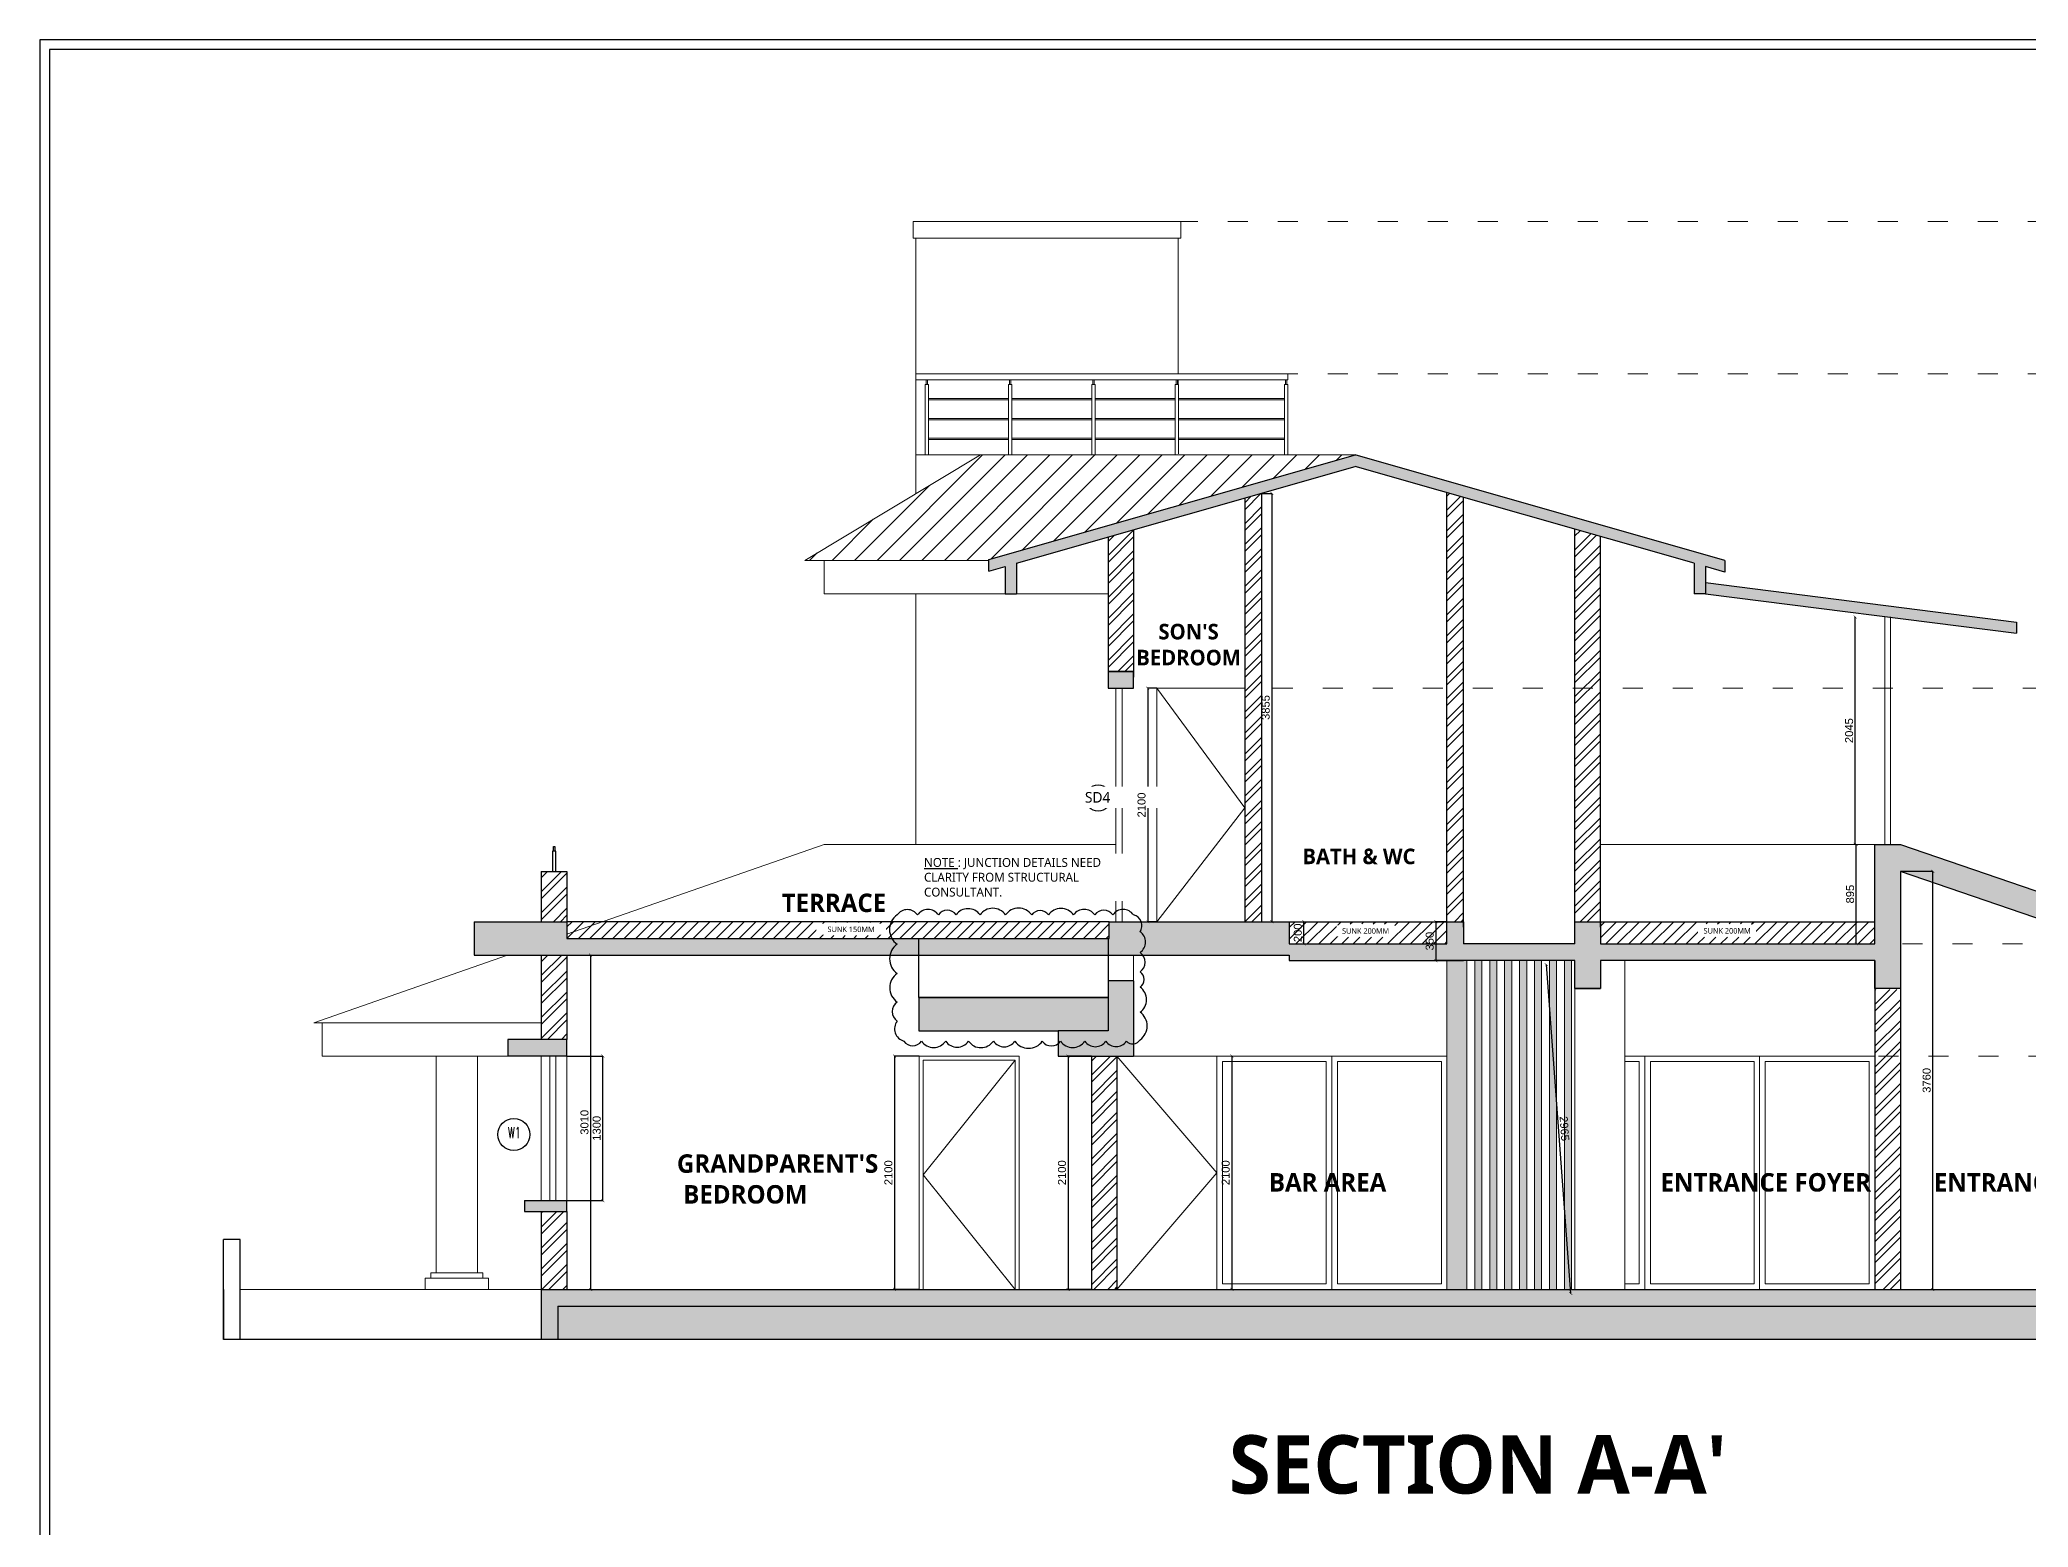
# Model space of a CAD drawing. Header units: millimetres. Extents: x 922141 to 965068, y 34629 to 256118.
# Drawn here: x 924773 to 942667, y 80237 to 93621 of the extents above; entities that cross this region are included whole.
import ezdxf
from ezdxf.enums import TextEntityAlignment as Align

# ---------------------------------------------------------------- set-up
doc = ezdxf.new("R2010")
doc.units = ezdxf.units.MM
doc.header["$PDMODE"] = 35
doc.linetypes.add('ACAD_ISO03W100', pattern=[30, 12, -18])
doc.layers.get('0').update_dxf_attribs({"plot": 0})
doc.layers.get('Defpoints').update_dxf_attribs({"color": 6})
for name, color, linetype, lineweight in [('A-HATCH', 251, 'Continuous', 9), ('ABA_02_wall', 7, 'Continuous', 30), ('column', 10, 'Continuous', 35), ('MCA__ ARREDO', 133, 'Continuous', 5), ('MCA__ LANDSCAPE', 136, 'Continuous', 5), ('MCA__ LAYOUT TESTO', 6, 'Continuous', 5), ('MCA__ SCALE', 154, 'Continuous', 18)]:
    doc.layers.add(name, color=color, linetype=linetype, lineweight=lineweight)
for name, color, linetype in [('ABA_02_wall parapet', 250, 'Continuous'), ('ABA_03_elevation 04', 8, 'Continuous'), ('ABA_07_text door window', 250, 'Continuous'), ('ABA_07_text room', 7, 'Continuous'), ('ABA_09_ hatch rcc', 43, 'Continuous'), ('ABA_09_hatch misc', 253, 'Continuous'), ('MCA__ FACCIATA', 140, 'Continuous'), ('TEXT200', 7, 'Continuous')]:
    doc.layers.add(name, color=color, linetype=linetype)
doc.styles.add('ADVA_100_NOTES', font='simplex.shx', dxfattribs={"width": 0.6})
doc.styles.get("Standard").update_dxf_attribs({"font": 'arial.ttf'})
doc.dimstyles.new('ISO-25', dxfattribs={"dimtxt": 250, "dimasz": 20, "dimexe": 1.25, "dimexo": 0.625, "dimtad": 1, "dimdec": 1, "dimrnd": 5, "dimtxsty": 'Standard', "dimcen": 2.5, "dimadec": 0, "dimazin": 0, "dimtfac": 1, "dimtdec": 1, "dimtmove": 0, "dimatfit": 3, "dimfxl": 1, "dimarcsym": 0})
pattern_1 = [(45, (-1235428.36, -374891.08), (-94.292689, 94.292689), []), (45, (-1235365.5, -374891.08), (-94.292689, 94.292689), [])]

# ---------------------------------------------------------------- blocks, each defined once
blk = doc.blocks.new('_ArchTick')
at = {"color": 0, "linetype": 'ByBlock', "const_width": 0.15}
blk.add_lwpolyline([(-0.5, -0.5), (0.5, 0.5)], dxfattribs=at)
blk = doc.blocks.new('*D368')
at = {"layer": 'Defpoints', "color": 0, "transparency": 16777216}
for p in [(929516, 85386), (929516, 82377), (929730, 82377)]:
    blk.add_point(p, dxfattribs=at)
at = {"layer": 'MCA__ FACCIATA', "color": 0, "lineweight": -2, "transparency": 16777216}
for p, q in [((929517, 85386), (929731, 85386)), ((929730, 85386), (929730, 82377)), ((929517, 82377), (929731, 82377))]:
    blk.add_line(p, q, dxfattribs=at)
at = {"layer": 'MCA__ FACCIATA', "color": 0, "lineweight": -2, "transparency": 16777216, "xscale": 27, "yscale": 27, "zscale": 27}
for p, rotation in [((929730, 85386), 90), ((929730, 82377), 270)]:
    blk.add_blockref('_ArchTick', p, dxfattribs=dict(at, rotation=rotation))
at = {"layer": 'MCA__ FACCIATA', "color": 0, "lineweight": 0, "transparency": 16777216, "insert": (929675, 83881), "char_height": 72, "attachment_point": 5, "rotation": 90}
blk.add_mtext('3010', dxfattribs=at)
blk = doc.blocks.new('*D369')
at = {"layer": 'Defpoints', "color": 0, "transparency": 16777216}
for p in [(932686, 84477), (932465, 82377), (932686, 82377)]:
    blk.add_point(p, dxfattribs=at)
at = {"layer": 'MCA__ FACCIATA', "color": 0, "lineweight": -2, "transparency": 16777216}
for p, q in [((932686, 84477), (932464, 84477)), ((932465, 84477), (932465, 82377)), ((932686, 82377), (932464, 82377))]:
    blk.add_line(p, q, dxfattribs=at)
at = {"layer": 'MCA__ FACCIATA', "color": 0, "lineweight": -2, "transparency": 16777216, "xscale": 27, "yscale": 27, "zscale": 27}
for p, rotation in [((932465, 84477), 90), ((932465, 82377), 270)]:
    blk.add_blockref('_ArchTick', p, dxfattribs=dict(at, rotation=rotation))
at = {"layer": 'MCA__ FACCIATA', "color": 0, "lineweight": 0, "transparency": 16777216, "insert": (932410, 83427), "char_height": 72, "attachment_point": 5, "rotation": 90}
blk.add_mtext('2100', dxfattribs=at)
blk = doc.blocks.new('*D370')
at = {"layer": 'Defpoints', "color": 0, "transparency": 16777216}
for p in [(934236, 84477), (934026, 82377), (934236, 82377)]:
    blk.add_point(p, dxfattribs=at)
at = {"layer": 'MCA__ FACCIATA', "color": 0, "lineweight": -2, "transparency": 16777216}
for p, q in [((934236, 84477), (934025, 84477)), ((934026, 84477), (934026, 82377)), ((934236, 82377), (934025, 82377))]:
    blk.add_line(p, q, dxfattribs=at)
at = {"layer": 'MCA__ FACCIATA', "color": 0, "lineweight": -2, "transparency": 16777216, "xscale": 27, "yscale": 27, "zscale": 27}
for p, rotation in [((934026, 84477), 90), ((934026, 82377), 270)]:
    blk.add_blockref('_ArchTick', p, dxfattribs=dict(at, rotation=rotation))
at = {"layer": 'MCA__ FACCIATA', "color": 0, "lineweight": 0, "transparency": 16777216, "insert": (933972, 83427), "char_height": 72, "attachment_point": 5, "rotation": 90}
blk.add_mtext('2100', dxfattribs=at)
blk = doc.blocks.new('*D371')
at = {"layer": 'Defpoints', "color": 0, "transparency": 16777216}
for p in [(935366, 84477), (935366, 82377), (935500, 82377)]:
    blk.add_point(p, dxfattribs=at)
at = {"layer": 'MCA__ FACCIATA', "color": 0, "lineweight": -2, "transparency": 16777216}
blk.add_line((935500, 84477), (935500, 82377), dxfattribs=at)
at = {"layer": 'MCA__ FACCIATA', "color": 0, "lineweight": -2, "transparency": 16777216, "xscale": 27, "yscale": 27, "zscale": 27}
for p, rotation in [((935500, 84477), 90), ((935500, 82377), 270)]:
    blk.add_blockref('_ArchTick', p, dxfattribs=dict(at, rotation=rotation))
at = {"layer": 'MCA__ FACCIATA', "color": 0, "lineweight": 0, "transparency": 16777216, "insert": (935445, 83427), "char_height": 72, "attachment_point": 5, "rotation": 90}
blk.add_mtext('2100', dxfattribs=at)
blk = doc.blocks.new('*D372')
at = {"layer": 'Defpoints', "color": 0, "transparency": 16777216}
for p in [(937436, 85686), (937336, 85336), (937436, 85336)]:
    blk.add_point(p, dxfattribs=at)
at = {"layer": 'MCA__ FACCIATA', "color": 0, "lineweight": -2, "transparency": 16777216}
for p, q in [((937436, 85686), (937334, 85686)), ((937336, 85686), (937336, 85336)), ((937436, 85336), (937334, 85336))]:
    blk.add_line(p, q, dxfattribs=at)
at = {"layer": 'MCA__ FACCIATA', "color": 0, "lineweight": -2, "transparency": 16777216, "xscale": 27, "yscale": 27, "zscale": 27}
for p, rotation in [((937336, 85686), 90), ((937336, 85336), 270)]:
    blk.add_blockref('_ArchTick', p, dxfattribs=dict(at, rotation=rotation))
at = {"layer": 'MCA__ FACCIATA', "color": 0, "lineweight": 0, "transparency": 16777216, "insert": (937281, 85511), "char_height": 72, "attachment_point": 5, "rotation": 90}
blk.add_mtext('350', dxfattribs=at)
blk = doc.blocks.new('*D373')
at = {"layer": 'Defpoints', "color": 0, "transparency": 16777216}
for p in [(934826, 87786), (934743, 85686), (934826, 85686)]:
    blk.add_point(p, dxfattribs=at)
at = {"layer": 'MCA__ FACCIATA', "color": 0, "lineweight": -2, "transparency": 16777216}
for p, q in [((934826, 87786), (934742, 87786)), ((934743, 87786), (934743, 85686)), ((934826, 85686), (934742, 85686))]:
    blk.add_line(p, q, dxfattribs=at)
at = {"layer": 'MCA__ FACCIATA', "color": 0, "lineweight": -2, "transparency": 16777216, "xscale": 27, "yscale": 27, "zscale": 27}
for p, rotation in [((934743, 87786), 90), ((934743, 85686), 270)]:
    blk.add_blockref('_ArchTick', p, dxfattribs=dict(at, rotation=rotation))
at = {"layer": 'MCA__ FACCIATA', "color": 0, "lineweight": 0, "transparency": 16777216, "insert": (934688, 86736), "char_height": 72, "attachment_point": 5, "rotation": 90}
blk.add_mtext('2100', dxfattribs=at)
blk = doc.blocks.new('*D374')
at = {"layer": 'Defpoints', "color": 0, "transparency": 16777216}
for p in [(935766, 89540), (935766, 85686), (935860, 85686)]:
    blk.add_point(p, dxfattribs=at)
at = {"layer": 'MCA__ FACCIATA', "color": 0, "lineweight": -2, "transparency": 16777216}
for p, q in [((935767, 89540), (935861, 89540)), ((935860, 89540), (935860, 85686)), ((935767, 85686), (935861, 85686))]:
    blk.add_line(p, q, dxfattribs=at)
at = {"layer": 'MCA__ FACCIATA', "color": 0, "lineweight": -2, "transparency": 16777216, "xscale": 27, "yscale": 27, "zscale": 27}
for p, rotation in [((935860, 89540), 90), ((935860, 85686), 270)]:
    blk.add_blockref('_ArchTick', p, dxfattribs=dict(at, rotation=rotation))
at = {"layer": 'MCA__ FACCIATA', "color": 0, "lineweight": 0, "transparency": 16777216, "insert": (935805, 87613), "char_height": 72, "attachment_point": 5, "rotation": 90}
blk.add_mtext('3855', dxfattribs=at)
blk = doc.blocks.new('*D375')
at = {"layer": 'Defpoints', "color": 0, "transparency": 16777216}
for p in [(936016, 85686), (936149, 85686), (936016, 85486)]:
    blk.add_point(p, dxfattribs=at)
at = {"layer": 'MCA__ FACCIATA', "color": 0, "lineweight": -2, "transparency": 16777216}
for p, q in [((936017, 85686), (936150, 85686)), ((936149, 85486), (936149, 85686)), ((936017, 85486), (936150, 85486))]:
    blk.add_line(p, q, dxfattribs=at)
at = {"layer": 'MCA__ FACCIATA', "color": 0, "lineweight": -2, "transparency": 16777216, "xscale": 27, "yscale": 27, "zscale": 27}
for p, rotation in [((936149, 85686), 90), ((936149, 85486), 270)]:
    blk.add_blockref('_ArchTick', p, dxfattribs=dict(at, rotation=rotation))
at = {"layer": 'MCA__ FACCIATA', "color": 0, "lineweight": 0, "transparency": 16777216, "insert": (936094, 85586), "char_height": 72, "attachment_point": 5, "rotation": 90}
blk.add_mtext('200', dxfattribs=at)
blk = doc.blocks.new('*D376')
at = {"layer": 'Defpoints', "color": 0, "transparency": 16777216}
for p in [(941119, 86382), (941286, 86382), (941286, 85486)]:
    blk.add_point(p, dxfattribs=at)
at = {"layer": 'MCA__ FACCIATA', "color": 0, "lineweight": -2, "transparency": 16777216}
blk.add_line((941119, 85486), (941119, 86382), dxfattribs=at)
at = {"layer": 'MCA__ FACCIATA', "color": 0, "lineweight": -2, "transparency": 16777216, "xscale": 27, "yscale": 27, "zscale": 27}
for p, rotation in [((941119, 86382), 90), ((941119, 85486), 270)]:
    blk.add_blockref('_ArchTick', p, dxfattribs=dict(at, rotation=rotation))
at = {"layer": 'MCA__ FACCIATA', "color": 0, "lineweight": 0, "transparency": 16777216, "insert": (941064, 85934), "char_height": 72, "attachment_point": 5, "rotation": 90}
blk.add_mtext('895', dxfattribs=at)
blk = doc.blocks.new('*D377')
at = {"layer": 'Defpoints', "color": 0, "transparency": 16777216}
for p in [(941110, 88428), (941376, 88428), (941376, 86382)]:
    blk.add_point(p, dxfattribs=at)
at = {"layer": 'MCA__ FACCIATA', "color": 0, "lineweight": -2, "transparency": 16777216}
blk.add_line((941110, 86382), (941110, 88428), dxfattribs=at)
at = {"layer": 'MCA__ FACCIATA', "color": 0, "lineweight": -2, "transparency": 16777216, "xscale": 27, "yscale": 27, "zscale": 27}
for p, rotation in [((941110, 88428), 90), ((941110, 86382), 270)]:
    blk.add_blockref('_ArchTick', p, dxfattribs=dict(at, rotation=rotation))
at = {"layer": 'MCA__ FACCIATA', "color": 0, "lineweight": 0, "transparency": 16777216, "insert": (941055, 87405), "char_height": 72, "attachment_point": 5, "rotation": 90}
blk.add_mtext('2045', dxfattribs=at)
blk = doc.blocks.new('*D378')
at = {"layer": 'Defpoints', "color": 0, "transparency": 16777216}
for p in [(938816, 85336), (938549, 82341), (939036, 82377)]:
    blk.add_point(p, dxfattribs=at)
at = {"layer": 'MCA__ FACCIATA', "color": 0, "lineweight": -2, "transparency": 16777216}
blk.add_line((938329, 85300), (938549, 82341), dxfattribs=at)
at = {"layer": 'MCA__ FACCIATA', "color": 0, "lineweight": -2, "transparency": 16777216, "xscale": 27, "yscale": 27, "zscale": 27}
for p, rotation in [((938329, 85300), 94.25179795131139), ((938549, 82341), 274.2517979513114)]:
    blk.add_blockref('_ArchTick', p, dxfattribs=dict(at, rotation=rotation))
at = {"layer": 'MCA__ FACCIATA', "color": 0, "lineweight": 0, "transparency": 16777216, "insert": (938493, 83824), "char_height": 72, "attachment_point": 5, "rotation": 274.2518}
blk.add_mtext('2965', dxfattribs=at)
blk = doc.blocks.new('*D379')
at = {"layer": 'Defpoints', "color": 0, "transparency": 16777216}
for p in [(941516, 86139), (941807, 86139), (941516, 82377)]:
    blk.add_point(p, dxfattribs=at)
at = {"layer": 'MCA__ FACCIATA', "color": 0, "lineweight": -2, "transparency": 16777216}
for p, q in [((941517, 86139), (941809, 86139)), ((941807, 82377), (941807, 86139)), ((941517, 82377), (941809, 82377))]:
    blk.add_line(p, q, dxfattribs=at)
at = {"layer": 'MCA__ FACCIATA', "color": 0, "lineweight": -2, "transparency": 16777216, "xscale": 27, "yscale": 27, "zscale": 27}
for p, rotation in [((941807, 86139), 90), ((941807, 82377), 270)]:
    blk.add_blockref('_ArchTick', p, dxfattribs=dict(at, rotation=rotation))
at = {"layer": 'MCA__ FACCIATA', "color": 0, "lineweight": 0, "transparency": 16777216, "insert": (941753, 84258), "char_height": 72, "attachment_point": 5, "rotation": 90}
blk.add_mtext('3760', dxfattribs=at)
blk = doc.blocks.new('*D380')
at = {"layer": 'Defpoints', "color": 0, "transparency": 16777216}
for p in [(929516, 84477), (929840, 84477), (929516, 83177)]:
    blk.add_point(p, dxfattribs=at)
at = {"layer": 'MCA__ FACCIATA', "color": 0, "lineweight": -2, "transparency": 16777216}
for p, q in [((929517, 84477), (929841, 84477)), ((929840, 83177), (929840, 84477)), ((929517, 83177), (929841, 83177))]:
    blk.add_line(p, q, dxfattribs=at)
at = {"layer": 'MCA__ FACCIATA', "color": 0, "lineweight": -2, "transparency": 16777216, "xscale": 27, "yscale": 27, "zscale": 27}
for p, rotation in [((929840, 84477), 90), ((929840, 83177), 270)]:
    blk.add_blockref('_ArchTick', p, dxfattribs=dict(at, rotation=rotation))
at = {"layer": 'MCA__ FACCIATA', "color": 0, "lineweight": 0, "transparency": 16777216, "insert": (929785, 83827), "char_height": 72, "attachment_point": 5, "rotation": 90}
blk.add_mtext('1300', dxfattribs=at)
blk = doc.blocks.new('ADVA_openingno')
at = {"layer": 'ABA_07_text door window'}
blk.add_circle((0, 0), 289, dxfattribs=at)
at = {"layer": 'ABA_07_text door window', "style": 'ADVA_100_NOTES', "width": 0.6}
blk.add_attdef('DOORNO', text='', height=170, dxfattribs=at).set_placement((9, -68), align=Align.CENTER)

msp = doc.modelspace()

# ---------------------------------------------------------------- hatches: boundary and pattern name
at = {"layer": 'A-HATCH', "ltscale": 600, "true_color": 0xc7c8ca}
h = msp.add_hatch(dxfattribs=at)
h.set_pattern_fill('ANSI31', color=9, scale=45, angle=180)
h.set_pattern_definition([(225, (237326.9, -268005.12), (101.027881, -101.027881), [])])
h.paths.add_polyline_path([(931656.25, 88936.06), (933239.59, 89886.06), (936515.83, 89886.06), (936515.83, 89858.53), (933286.68, 88936.06)])
at = {"layer": 'ABA_09_ hatch rcc', "lineweight": 30, "true_color": 0xc7c8ca}
h = msp.add_hatch(color=9, dxfattribs=at)
h.dxf.hatch_style = 1
h.paths.add_polyline_path([(937586.25, 85686.06), (937436.25, 85686.06), (937436.25, 85636.06), (937436.25, 85336.06), (938586.25, 85336.06), (938586.25, 85486.06), (937586.25, 85486.06)])
h.paths.add_polyline_path([(941516.25, 86138.57), (944217.36, 85210.82), (944217.36, 85086.06), (944447.36, 85086.06), (944447.36, 85269.28), (946091, 84704.74), (946398.84, 84704.74), (941516.25, 86381.76), (941286.25, 86381.76), (941286.25, 85486.06), (938816.25, 85486.06), (938816.27, 85685.38), (938586.27, 85685.38), (938586.25, 85086.06), (938816.25, 85086.06), (938816.25, 85336.06), (941286.25, 85336.06), (941286.25, 85086.06), (941516.25, 85086.06)])
h.paths.add_polyline_path([(929516.25, 84626.86), (929286.25, 84626.86), (928986.25, 84626.86), (928986.25, 84476.86), (929286.25, 84476.86), (929516.25, 84476.86)])
h.paths.add_polyline_path([(929516.25, 83176.86), (929286.25, 83176.86), (929136.25, 83176.86), (929136.25, 83076.86), (929516.25, 83076.86)])
h.paths.add_polyline_path([(934616.25, 85154.74), (934386.25, 85154.74), (934386.25, 84704.74), (933936.25, 84704.74), (933936.25, 84476.86), (934616.25, 84476.86)])
h.paths.add_polyline_path([(934616.25, 87936.06), (934386.25, 87936.06), (934386.25, 87786.06), (934616.25, 87786.06)])
h.paths.add_polyline_path([(933561.25, 88910.5), (936611.25, 89781.79), (939661.25, 88910.5), (939661.25, 88636.06), (939761.25, 88636.06), (939761.25, 88881.93), (939935.83, 88832.06), (939935.83, 88936.06), (936611.25, 89885.79), (933314.15, 88943.9), (933314.15, 88839.9), (933461.25, 88881.93), (933461.25, 88636.06), (933561.25, 88636.06)])
h.paths.add_polyline_path([(942560.08, 88381.45), (939761.25, 88736.86), (939761.25, 88636.06), (942560.08, 88280.65)])
h.paths.add_polyline_path([(936016.25, 85386.06), (936016.25, 85336.06), (937436.25, 85336.06), (937436.25, 85486.06), (936016.88, 85486.06), (936016.25, 85686.06), (934397.65, 85686.06), (934397.65, 85536.06), (929516.25, 85536.06), (929516.25, 85686.06), (928683.03, 85686.06), (928683.03, 85386.06)])
h = msp.add_hatch(color=9, dxfattribs=at)
h.dxf.hatch_style = 1
h.paths.add_polyline_path([(933936.25, 84704.74), (934386.25, 84704.74), (934386.25, 85004.74), (932684.13, 85004.74), (932684.13, 84704.74)])
h = msp.add_hatch(color=9, dxfattribs=at)
h.dxf.hatch_style = 1
h.paths.add_polyline_path([(944617.36, 82376.86), (929286.25, 82376.86), (929286.25, 81926.86), (929436.25, 81926.86), (929436.25, 82226.86), (944467.36, 82226.86), (944467.36, 81926.86), (944617.36, 81926.86)])
at = {"layer": 'ABA_09_hatch misc'}
h = msp.add_hatch(dxfattribs=at)
h.set_pattern_fill('ANSI32', color=256, scale=14)
h.set_pattern_definition(pattern_1)
h.paths.add_polyline_path([(935766.25, 89540.4), (935616.25, 89497.55), (935616.25, 85686.06), (935766.25, 85686.06)])
h = msp.add_hatch(dxfattribs=at)
h.set_pattern_fill('ANSI32', color=256, scale=14)
h.set_pattern_definition(pattern_1)
h.paths.add_polyline_path([(937436.25, 85686.06), (937586.25, 85686.06), (937586.25, 89503.26), (937436.25, 89546.11)])
h = msp.add_hatch(dxfattribs=at)
h.set_pattern_fill('ANSI32', color=256, scale=14)
h.set_pattern_definition(pattern_1)
h.paths.add_polyline_path([(934616.25, 89211.88), (934386.25, 89146.17), (934386.25, 87936.06), (934616.25, 87936.06)])
h = msp.add_hatch(dxfattribs=at)
h.set_pattern_fill('ANSI32', color=256, scale=14)
h.set_pattern_definition(pattern_1)
h.paths.add_polyline_path([(938816.25, 89151.89), (938586.25, 89217.59), (938586.25, 85685.38), (938586.28, 85685.38), (938816.25, 85685.38)])
h = msp.add_hatch(dxfattribs=at)
h.set_pattern_fill('ANSI32', color=256, scale=14)
h.set_pattern_definition(pattern_1)
h.paths.add_polyline_path([(929286.25, 85686.06), (929516.25, 85686.06), (929516.25, 86136.06), (929286.25, 86136.06)])
h = msp.add_hatch(dxfattribs=at)
h.set_pattern_fill('ANSI31', color=256, scale=23)
h.set_pattern_definition([(45, (-607449.1, -300246.295), (-51.6364727, 51.6364727), [])])
h.paths.add_polyline_path([(941286.25, 85685.38), (938816.25, 85685.38), (938816.25, 85486.06), (941286.25, 85486.06)])
h.paths.add_polyline_path([(937436.25, 85686.06), (936016.25, 85686.06), (936016.25, 85486.06), (937436.25, 85486.06)])
h.paths.add_polyline_path([(934397.65, 85686.06), (929516.25, 85686.06), (929516.25, 85572.5), (929516.25, 85536.06), (934397.65, 85536.06)])
h.paths.add_polyline_path([(939738.52, 85548.06), (940177.44, 85548.06), (940177.44, 85666.69), (939738.52, 85666.69)], flags=16)
h.paths.add_polyline_path([(936485.45, 85546.85), (936924.36, 85546.85), (936924.36, 85665.48), (936485.45, 85665.48)], flags=16)
h.paths.add_polyline_path([(931860.73, 85561.36), (932288.44, 85561.36), (932288.44, 85679.99), (931860.73, 85679.99)], flags=16)
h = msp.add_hatch(dxfattribs=at)
h.set_pattern_fill('ANSI32', color=256, scale=14)
h.set_pattern_definition(pattern_1)
h.paths.add_polyline_path([(929286.25, 85386.06), (929286.25, 84626.86), (929516.25, 84626.86), (929516.25, 85386.06)])
h = msp.add_hatch(dxfattribs=at)
h.set_pattern_fill('ANSI32', color=256, scale=14)
h.set_pattern_definition(pattern_1)
h.paths.add_polyline_path([(941286.25, 84076.86), (941516.25, 84076.86), (941516.25, 85076.86), (941286.25, 85076.86)])
h = msp.add_hatch(dxfattribs=at)
h.set_pattern_fill('ANSI32', color=256, scale=14)
h.set_pattern_definition(pattern_1)
h.paths.add_polyline_path([(934236.25, 82376.86), (934466.25, 82376.86), (934466.25, 84476.86), (934236.25, 84476.86)])
h = msp.add_hatch(dxfattribs=at)
h.set_pattern_fill('ANSI32', color=256, scale=14)
h.set_pattern_definition(pattern_1)
h.paths.add_polyline_path([(941286.25, 82376.86), (941516.25, 82376.86), (941516.25, 84076.86), (941286.25, 84076.86)])
h = msp.add_hatch(dxfattribs=at)
h.set_pattern_fill('ANSI32', color=256, scale=14)
h.set_pattern_definition(pattern_1)
h.paths.add_polyline_path([(929516.25, 83076.86), (929286.25, 83076.86), (929286.25, 82376.86), (929516.25, 82376.86)])
h = msp.add_hatch(dxfattribs=at)
h.set_pattern_fill('AR-HBONE', color=256, scale=0.86)
h.set_pattern_definition([(45, (-1118894.16, -398920.96), (0, 123.5683242), [262.128, -87.376]), (135, (-1118832.37, -398859.175), (1e-14, 123.5683242), [262.128, -87.376])])
h.paths.add_polyline_path([(944467.36, 82226.86), (929436.25, 82226.86), (929436.25, 81926.86), (944467.36, 81926.86)], flags=17)
at = {"layer": 'MCA__ SCALE'}
h = msp.add_hatch(color=256, dxfattribs=at)
h.dxf.hatch_style = 1
h.paths.add_polyline_path([(937616.21, 85336.06), (937586.25, 85336.06), (937436.25, 85336.06), (937436.25, 82376.86), (937616.21, 82376.86)])
h = msp.add_hatch(color=256, dxfattribs=at)
h.dxf.hatch_style = 1
h.paths.add_polyline_path([(937750.56, 85336.06), (937686.21, 85336.06), (937686.21, 82376.86), (937750.56, 82376.86)])
h.paths.add_polyline_path([(937884.91, 85336.06), (937820.56, 85336.06), (937820.56, 82376.86), (937884.91, 82376.86)])
h.paths.add_polyline_path([(938019.27, 85336.06), (937954.91, 85336.06), (937954.91, 82376.86), (938019.27, 82376.86)])
h.paths.add_polyline_path([(938153.62, 85336.06), (938089.27, 85336.06), (938089.27, 82376.86), (938153.62, 82376.86)])
h.paths.add_polyline_path([(938287.97, 85336.06), (938223.62, 85336.06), (938223.62, 82376.86), (938287.97, 82376.86)])
h.paths.add_polyline_path([(938422.32, 85336.06), (938357.97, 85336.06), (938357.97, 82376.86), (938422.32, 82376.86)])
h.paths.add_polyline_path([(938556.68, 85336.06), (938492.32, 85336.06), (938492.32, 82376.86), (938556.68, 82376.86)])
h.paths.add_polyline_path([(938347.52, 83727.51), (938347.52, 83987.27), (938199.15, 83987.27), (938199.15, 83727.51)], flags=9)

# ---------------------------------------------------------------- linework, layer by layer
at = {"layer": 'A-HATCH', "color": 9, "ltscale": 600, "true_color": 0xc7c8ca}
for p, q in [((935041.25, 91986.06), (932631.25, 91986.06)), ((932631.25, 91986.06), (932631.25, 91836.06)), ((935041.25, 91986.06), (935041.25, 91836.06)), ((935041.25, 91836.06), (932631.25, 91836.06)), ((932656.25, 91836.06), (932656.25, 89886.06)), ((935016.25, 91836.06), (935016.25, 90616.06)), ((932656.25, 90612.17), (932656.25, 90667.17)), ((936004.66, 90616.06), (932656.25, 90616.06)), ((936004.66, 90561.06), (932656.25, 90561.06)), ((935016.25, 90561.06), (935016.25, 90519.28)), ((936004.66, 90561.06), (936004.66, 90616.06)), ((933489.8, 90393.84), (932770.22, 90393.84)), ((933489.8, 90381.84), (932770.22, 90381.84)), ((934239.39, 90393.84), (933519.8, 90393.84)), ((934239.39, 90381.84), (933519.8, 90381.84)), ((934988.98, 90393.84), (934269.39, 90393.84)), ((934988.98, 90381.84), (934269.39, 90381.84)), ((935974.66, 90393.84), (935018.98, 90393.84)), ((935974.66, 90381.84), (935018.98, 90381.84)), ((933489.8, 90214.62), (932770.22, 90214.62)), ((933489.8, 90202.62), (932770.22, 90202.62)), ((934239.39, 90214.62), (933519.8, 90214.62)), ((934239.39, 90202.62), (933519.8, 90202.62)), ((934988.98, 90214.62), (934269.39, 90214.62)), ((934988.98, 90202.62), (934269.39, 90202.62)), ((935974.66, 90214.62), (935018.98, 90214.62)), ((935974.66, 90202.62), (935018.98, 90202.62)), ((933489.8, 90035.4), (932770.22, 90035.4)), ((933489.8, 90023.4), (932770.22, 90023.4)), ((934239.39, 90035.4), (933519.8, 90035.4)), ((934239.39, 90023.4), (933519.8, 90023.4)), ((934988.98, 90035.4), (934269.39, 90035.4)), ((934988.98, 90023.4), (934269.39, 90023.4)), ((935974.66, 90035.4), (935018.98, 90035.4)), ((935974.66, 90023.4), (935018.98, 90023.4)), ((933239.59, 89886.06), (931656.25, 88936.06)), ((936610.33, 89886.06), (932656.25, 89886.06)), ((932656.25, 89886.06), (932656.25, 89536.06)), ((933314.15, 88936.06), (931656.25, 88936.06)), ((931830.83, 88936.06), (931830.83, 88636.06)), ((933461.25, 88636.06), (931830.83, 88636.06)), ((932656.25, 86381.76), (932656.25, 88636.06)), ((933561.25, 88636.06), (934386.25, 88636.06)), ((931830.71, 86381.76), (929516.25, 85572.5)), ((931830.71, 86381.76), (934456.1, 86381.76)), ((928983.03, 85386.06), (927240.74, 84776.86)), ((939036.25, 85336.06), (939036.25, 82376.86)), ((938586.25, 85086.06), (938586.25, 82376.86)), ((929286.25, 84776.86), (927240.74, 84776.86)), ((935366.25, 84476.86), (934616.25, 84476.86)), ((935366.25, 84476.86), (937436.25, 84476.86)), ((939036.25, 84476.86), (941286.25, 84476.86)), ((929286.25, 82376.86), (926576.25, 82376.86))]:
    msp.add_line(p, q, dxfattribs=at)
for points in [[(932761.22, 90519.28), (932749.22, 90519.28), (932749.22, 90561.06), (932761.22, 90561.06)], [(933510.8, 90519.28), (933498.8, 90519.28), (933498.8, 90561.06), (933510.8, 90561.06)], [(934260.39, 90519.28), (934248.39, 90519.28), (934248.39, 90561.06), (934260.39, 90561.06)], [(935009.98, 90519.28), (934997.98, 90519.28), (934997.98, 90561.06), (935009.98, 90561.06)], [(935995.66, 90519.28), (935983.66, 90519.28), (935983.66, 90561.06), (935995.66, 90561.06)], [(932770.22, 90519.28), (932740.22, 90519.28), (932740.22, 89886.06), (932770.22, 89886.06)], [(933519.8, 90519.28), (933489.8, 90519.28), (933489.8, 89886.06), (933519.8, 89886.06)], [(934269.39, 90519.28), (934239.39, 90519.28), (934239.39, 89886.06), (934269.39, 89886.06)], [(936004.66, 90519.28), (935974.66, 90519.28), (935974.66, 89886.06), (936004.66, 89886.06)], [(928710.74, 82526.86), (928340.74, 82526.86), (928340.74, 84476.86), (928710.74, 84476.86)], [(935366.25, 84476.86), (936399.81, 84476.86), (936399.81, 82376.86), (935366.25, 82376.86)], [(936399.81, 84476.86), (937436.25, 84476.86), (937436.25, 82376.86), (936399.81, 82376.86)], [(939216.25, 84476.86), (940249.81, 84476.86), (940249.81, 82376.86), (939216.25, 82376.86)], [(940249.81, 84476.86), (941286.25, 84476.86), (941286.25, 82376.86), (940249.81, 82376.86)], [(935416.25, 84426.86), (936349.81, 84426.86), (936349.81, 82426.86), (935416.25, 82426.86)], [(936449.81, 84426.86), (937386.25, 84426.86), (937386.25, 82426.86), (936449.81, 82426.86)], [(939266.25, 84426.86), (940199.81, 84426.86), (940199.81, 82426.86), (939266.25, 82426.86)], [(940299.81, 84426.86), (941236.25, 84426.86), (941236.25, 82426.86), (940299.81, 82426.86)], [(928760.74, 82526.86), (928290.74, 82526.86), (928290.74, 82476.86), (928760.74, 82476.86)], [(928810.74, 82376.86), (928240.74, 82376.86), (928240.74, 82476.86), (928810.74, 82476.86)]]:
    msp.add_lwpolyline(points, close=True, dxfattribs=at)
for points in [[(935018.98, 89896.69), (935018.98, 90519.28), (934988.98, 90519.28), (934988.98, 89888.12)], [(928986.25, 84476.86), (927315.74, 84476.86), (927315.74, 84776.86)], [(934466.25, 84476.86), (935366.25, 83426.86), (934466.25, 82376.86)], [(939036.25, 84476.86), (939216.25, 84476.86), (939216.25, 82376.86), (939036.25, 82376.86)], [(939036.25, 84426.86), (939166.25, 84426.86), (939166.25, 82426.86), (939036.25, 82426.86)]]:
    msp.add_lwpolyline(points, dxfattribs=at)
at = {"layer": 'ABA_02_wall'}
for p, q in [((933314.15, 88943.9), (936612.18, 89886.06)), ((939935.83, 88936.06), (936610.33, 89886.06)), ((933561.25, 88910.5), (936611.25, 89781.79)), ((939661.25, 88910.5), (936611.25, 89781.79)), ((935616.25, 89497.55), (935616.25, 85686.06)), ((935766.25, 89540.4), (935766.25, 85686.06)), ((937436.25, 85636.06), (937436.25, 89546.11)), ((937586.25, 85636.89), (937586.25, 89503.26)), ((934386.25, 89146.17), (934386.25, 87886.06)), ((934616.25, 89211.88), (934616.25, 87886.06)), ((938586.25, 85636.06), (938586.25, 89217.59)), ((938816.25, 85636.06), (938816.25, 89151.89)), ((933314.15, 88839.9), (933314.15, 88943.9)), ((939935.83, 88936.06), (939935.83, 88832.06)), ((933314.15, 88839.9), (933461.25, 88881.93)), ((933461.25, 88881.93), (933461.25, 88636.06)), ((933561.25, 88910.5), (933561.25, 88636.06)), ((939661.25, 88910.5), (939661.25, 88636.06)), ((939761.25, 88881.93), (939761.25, 88636.06)), ((939935.83, 88832.06), (939761.25, 88881.93)), ((933461.25, 88636.06), (933561.25, 88636.06)), ((939761.25, 88636.06), (939661.25, 88636.06)), ((939761.25, 88736.86), (942560.08, 88381.45)), ((939761.25, 88636.06), (942560.08, 88280.65)), ((942560.08, 88381.45), (942560.08, 88280.65)), ((934386.25, 87936.06), (934616.25, 87936.06)), ((934386.25, 87786.06), (934616.25, 87786.06)), ((941286.25, 86381.76), (941516.25, 86381.76)), ((941286.25, 85486.06), (941286.25, 86381.76)), ((941516.25, 86381.76), (946398.84, 84704.74)), ((929286.25, 86136.06), (929286.25, 85686.06)), ((929286.25, 86136.06), (929516.25, 86136.06)), ((929516.25, 86136.06), (929516.25, 85686.06)), ((941516.25, 86138.57), (941516.25, 82376.86)), ((944217.36, 85210.82), (941516.25, 86138.57)), ((941516.25, 86138.57), (941516.25, 85086.06)), ((928683.03, 85686.06), (928683.03, 85386.06)), ((928683.03, 85686.06), (929516.25, 85686.06)), ((929516.25, 85686.06), (929516.25, 85536.06)), ((929516.25, 85536.06), (934397.65, 85536.06)), ((934397.65, 85686.06), (936016.25, 85686.06)), ((934397.65, 85536.06), (934397.65, 85686.06)), ((936016.25, 85686.06), (936016.25, 85486.06)), ((938816.25, 85685.38), (938816.25, 85486.06)), ((928683.03, 85386.06), (934616.25, 85386.06)), ((929286.25, 85386.06), (929286.25, 84626.86)), ((929516.25, 85386.06), (929516.25, 84626.86)), ((934616.25, 85386.06), (936016.25, 85386.06)), ((936016.25, 85486.06), (937436.25, 85486.06)), ((936016.25, 85386.06), (936016.25, 85336.06)), ((938586.25, 85486.06), (937586.25, 85486.06)), ((938816.25, 85486.06), (941286.25, 85486.06)), ((936016.25, 85336.06), (937436.25, 85336.06)), ((937436.25, 85336.06), (937586.25, 85336.06)), ((938586.25, 85336.06), (937586.25, 85336.06)), ((941286.25, 85336.06), (941286.25, 82376.86)), ((932684.13, 85004.74), (934386.25, 85004.74)), ((932684.13, 85004.74), (932684.13, 84704.74)), ((934616.25, 85154.74), (934616.25, 84476.86)), ((938586.25, 85086.06), (938816.25, 85086.06)), ((941516.25, 85086.06), (941286.25, 85086.06)), ((932684.13, 84704.74), (933936.25, 84704.74)), ((929286.25, 84626.86), (928986.25, 84626.86)), ((928986.25, 84626.86), (928986.25, 84476.86)), ((929286.25, 84476.86), (928986.25, 84476.86)), ((929516.25, 84626.86), (929286.25, 84626.86)), ((929516.25, 84476.86), (929286.25, 84476.86)), ((929516.25, 84476.86), (929516.25, 84626.86)), ((934236.25, 84476.86), (934236.25, 82376.86)), ((934466.25, 84476.86), (934466.25, 82376.86)), ((929136.25, 83176.86), (929286.25, 83176.86)), ((929136.25, 83176.86), (929136.25, 83076.86)), ((929136.25, 83076.86), (929516.25, 83076.86)), ((929286.25, 83176.86), (929516.25, 83176.86)), ((929286.25, 83076.86), (929286.25, 82376.86)), ((929516.25, 83076.86), (929516.25, 83176.86)), ((929516.25, 83076.86), (929516.25, 82376.86)), ((926426.25, 81926.86), (926426.25, 82826.86)), ((926576.25, 82826.86), (926426.25, 82826.86)), ((926576.25, 81926.86), (926576.25, 82826.86)), ((926426.25, 82376.86), (926426.25, 81926.86)), ((929286.25, 82376.86), (944617.36, 82376.86)), ((929286.25, 82376.86), (929286.25, 81926.86)), ((929436.25, 82226.86), (944467.36, 82226.86)), ((929436.25, 82226.86), (929436.25, 81926.86)), ((944617.36, 81926.86), (926426.25, 81926.86))]:
    msp.add_line(p, q, dxfattribs=at)
for points in [[(934386.25, 87786.06), (934616.25, 87786.06), (934616.25, 87936.06), (934386.25, 87936.06)], [(929416.25, 86319.28), (929386.25, 86319.28), (929386.25, 86136.06), (929416.25, 86136.06)], [(929407.25, 86319.28), (929395.25, 86319.28), (929395.25, 86361.06), (929407.25, 86361.06)]]:
    msp.add_lwpolyline(points, close=True, dxfattribs=at)
at = {"layer": 'ABA_02_wall', "color": 1}
msp.add_lwpolyline([(934386.25, 85004.74), (932684.13, 85004.74), (932684.13, 85536.06), (934386.25, 85536.06)], close=True, dxfattribs=at)
at = {"layer": 'ABA_02_wall'}
for points in [[(937436.25, 85486.06), (937436.25, 85686.06), (937586.25, 85686.06), (937586.25, 85636.06)], [(937586.25, 85636.06), (937586.25, 85486.06)], [(938586.25, 85486.06), (938586.25, 85685.38), (938816.28, 85685.38)], [(937586.25, 85336.06), (937436.25, 85336.06), (937436.25, 85336.06)], [(941286.25, 85086.06), (941286.25, 85336.06), (938816.25, 85336.06), (938816.25, 85086.06), (938586.25, 85086.06), (938586.25, 85336.06)], [(934616.25, 85154.74), (934386.25, 85154.74), (934386.25, 84704.74), (933936.25, 84704.74), (933936.25, 84476.86)], [(933936.25, 84476.86), (934616.25, 84476.86)]]:
    msp.add_lwpolyline(points, dxfattribs=at)
at = {"layer": 'ABA_02_wall parapet'}
msp.add_circle((934297.28, 86798.81), 117.48, dxfattribs=at)
at = {"layer": 'ABA_03_elevation 04'}
for p, q in [((934397.65, 85686.06), (929516.25, 85686.06)), ((936016.25, 85686.06), (937436.25, 85686.06)), ((938816.25, 85685.38), (941286.25, 85685.38))]:
    msp.add_line(p, q, dxfattribs=at)
at = {"layer": 'Defpoints'}
msp.add_lwpolyline([(963660.45, 66853.25), (963660.45, 93621.34), (924773.16, 93621.34), (924773.16, 66853.25)], close=True, dxfattribs=at)
at = {"layer": 'MCA__ LANDSCAPE', "linetype": 'ACAD_ISO03W100', "ltscale": 15}
for p, q in [((935013.52, 91986.06), (954270.02, 91986.06)), ((935013.52, 90616.06), (954270.02, 90616.06)), ((935419.29, 87786.06), (954272.75, 87786.06)), ((938836.25, 85486.06), (954272.75, 85486.06)), ((939518.84, 84476.86), (954272.75, 84476.86))]:
    msp.add_line(p, q, dxfattribs=at)
at = {"layer": 'MCA__ SCALE'}
for p, q in [((941376.25, 86381.76), (941376.25, 88427.8)), ((941426.25, 86381.76), (941426.25, 88427.8)), ((934826.25, 87786.06), (934826.25, 85686.06)), ((934826.25, 87786.06), (935616.25, 87786.06)), ((941286.25, 86381.76), (938816.25, 86381.76)), ((934386.25, 85386.06), (934386.25, 85154.74)), ((934616.25, 85386.06), (934616.25, 85154.74)), ((937436.25, 85336.06), (937436.25, 82376.86)), ((937616.21, 85336.06), (937616.21, 82376.86)), ((937686.21, 82376.86), (937686.21, 85336.06)), ((937750.56, 82376.86), (937750.56, 85336.06)), ((937820.56, 82376.86), (937820.56, 85336.06)), ((937884.91, 82376.86), (937884.91, 85336.06)), ((937954.91, 82376.86), (937954.91, 85336.06)), ((938019.27, 82376.86), (938019.27, 85336.06)), ((938089.27, 82376.86), (938089.27, 85336.06)), ((938153.62, 82376.86), (938153.62, 85336.06)), ((938223.62, 82376.86), (938223.62, 85336.06)), ((938287.97, 82376.86), (938287.97, 85336.06)), ((938357.97, 82376.86), (938357.97, 85336.06)), ((938422.32, 82376.86), (938422.32, 85336.06)), ((938492.32, 82376.86), (938492.32, 85336.06)), ((938556.68, 82376.86), (938556.68, 85336.06)), ((929286.25, 84476.86), (929286.25, 83176.86)), ((929516.25, 84476.86), (929516.25, 83176.86)), ((932686.25, 84476.86), (932686.25, 82376.86)), ((933586.25, 84476.86), (932686.25, 84476.86)), ((933586.25, 84476.86), (933586.25, 82376.86)), ((935366.25, 84476.86), (935366.25, 82376.86)), ((932722.25, 84440.86), (932722.25, 82376.86)), ((933550.25, 84440.86), (932722.25, 84440.86)), ((933550.25, 84440.86), (933550.25, 82376.86))]:
    msp.add_line(p, q, dxfattribs=at)
for points in [[(934456.1, 87786.06), (934514.15, 87786.06), (934514.15, 85686.06), (934456.1, 85686.06)], [(929417.74, 84476.86), (929362.32, 84476.86), (929362.32, 83176.86), (929417.74, 83176.86)]]:
    msp.add_lwpolyline(points, close=True, dxfattribs=at)
for points in [[(934826.25, 87786.06), (935616.25, 86711.39), (934826.25, 85686.06)], [(933550.25, 84440.86), (932722.25, 83408.86), (933550.25, 82376.86)]]:
    msp.add_lwpolyline(points, dxfattribs=at)
at = {"layer": 'TEXT200'}
msp.add_lwpolyline([(963571.57, 66942.13), (963571.57, 93532.46), (924862.04, 93532.46), (924862.04, 66942.13)], close=True, dxfattribs=at)

# ---------------------------------------------------------------- block references
at = {"layer": 'ABA_07_text door window'}
ref = msp.add_blockref('ADVA_openingno', (929038.89, 83770.93), dxfattribs=dict(at, xscale=0.5, yscale=0.5, zscale=0.5))
ref.add_attrib('DOORNO', 'W1', dxfattribs={"height": 100, "style": 'ADVA_100_NOTES', "width": 0.6}).set_placement((929043.39, 83737.14), align=Align.CENTER)

# ---------------------------------------------------------------- texts
at = {"layer": 'MCA__ LAYOUT TESTO', "color": 14, "attachment_point": 1}
for s, width, insert, char_height in [("\\pxqc;{\\fSegoe UI Light|b1|i0|c0|p34;SON'S \\PBEDROOM}", 3575.625, (933323.14, 88365.82, 0), 140), ('\\pxqc;{\\fSegoe UI Light|b1|i0|c0|p34;BATH & WC}', 3575.625, (934855.88, 86343.46, 0), 140), ('{\\fSegoe UI Light|b1|i0|c0|p34;TERRACE}', 3575.625, (931449.63, 85938.71, 0), 166.1133), ("{\\fSegoe UI Light|b1|i0|c0|p34;GRANDPARENT'S\\P BEDROOM}", 3575.625, (930506.8, 83592.59, 0), 166.1133), ('{\\fSegoe UI Light|b1|i0|c0|p34;BAR AREA}', 3575.625, (935833.59, 83423.78, 0), 166.1133), ('{\\fSegoe UI Light|b1|i0|c0|p34;ENTRANCE FOYER}', 3575.625, (939357.54, 83423.78, 0), 166.1133), ('{\\fSegoe UI Light|b1|i0|c0|p34;ENTRANCE PORCH}', 3575.625, (941817.26, 83423.78, 0), 166.1133), ("{\\fSegoe UI Light|b1|i0|c0|p34;SECTION A-A'}", 15618.3726, (935473.75, 81065.19, 0), 525)]:
    msp.add_mtext_dynamic_manual_height_columns(s, width=width, gutter_width=1, heights=[0], dxfattribs=dict(at, insert=insert, char_height=char_height))

# ---------------------------------------------------------------- dimensions: what is measured, and where the dimension line sits
at = {"layer": 'MCA__ FACCIATA', "color": 252, "lineweight": 0, "true_color": 0x939598}
for p1, p2, distance, override, picture, middle in [((935766.25, 89540.4), (935766.25, 85686.06), 93.79, {"dimtxt": 72, "dimasz": 27, "dimgap": 18, "dimblk1": 'ArchTick', "dimblk2": 'ArchTick', "dimsah": 1}, '*D374', (935805.25, 87613.23)), ((941376.25, 86381.76), (941376.25, 88427.8), 266.6, {"dimtxt": 72, "dimasz": 27, "dimgap": 18, "dimblk1": 'ArchTick', "dimblk2": 'ArchTick', "dimsah": 1, "dimse1": 1, "dimse2": 1}, '*D377', (941054.89, 87404.78)), ((934826.25, 87786.06), (934826.25, 85686.06), -83.23, {"dimtxt": 72, "dimasz": 27, "dimgap": 18, "dimblk1": 'ArchTick', "dimblk2": 'ArchTick', "dimsah": 1}, '*D373', (934688.26, 86736.06)), ((941286.25, 85486.06), (941286.25, 86381.76), 167.22, {"dimtxt": 72, "dimasz": 27, "dimgap": 18, "dimblk1": 'ArchTick', "dimblk2": 'ArchTick', "dimsah": 1, "dimse1": 1, "dimse2": 1}, '*D376', (941064.27, 85933.91)), ((941516.25, 82376.86), (941516.25, 86138.57), -291.11, {"dimtxt": 72, "dimasz": 27, "dimgap": 18, "dimblk1": 'ArchTick', "dimblk2": 'ArchTick', "dimsah": 1}, '*D379', (941752.58, 84257.71)), ((936016.25, 85486.06), (936016.25, 85686.06), -132.76, {"dimtxt": 72, "dimasz": 27, "dimgap": 18, "dimblk1": 'ArchTick', "dimblk2": 'ArchTick', "dimsah": 1}, '*D375', (936094.25, 85586.06)), ((937436.25, 85686.06), (937436.25, 85336.06), -100.62, {"dimtxt": 72, "dimasz": 27, "dimgap": 18, "dimblk1": 'ArchTick', "dimblk2": 'ArchTick', "dimsah": 1}, '*D372', (937280.85, 85511.06)), ((929516.25, 85386.06), (929516.25, 82376.86), 213.29, {"dimtxt": 72, "dimasz": 27, "dimgap": 18, "dimblk1": 'ArchTick', "dimblk2": 'ArchTick', "dimsah": 1}, '*D368', (929674.76, 83881.46)), ((929516.25, 83176.86), (929516.25, 84476.86), -323.51, {"dimtxt": 72, "dimasz": 27, "dimgap": 18, "dimblk1": 'ArchTick', "dimblk2": 'ArchTick', "dimsah": 1}, '*D380', (929784.97, 83826.86)), ((932686.25, 84476.86), (932686.25, 82376.86), -221.48, {"dimtxt": 72, "dimasz": 27, "dimgap": 18, "dimblk1": 'ArchTick', "dimblk2": 'ArchTick', "dimsah": 1}, '*D369', (932410.01, 83426.86)), ((934236.25, 84476.86), (934236.25, 82376.86), -209.84, {"dimtxt": 72, "dimasz": 27, "dimgap": 18, "dimblk1": 'ArchTick', "dimblk2": 'ArchTick', "dimsah": 1}, '*D370', (933971.65, 83426.86)), ((935366.25, 84476.86), (935366.25, 82376.86), 133.62, {"dimtxt": 72, "dimasz": 27, "dimgap": 18, "dimblk1": 'ArchTick', "dimblk2": 'ArchTick', "dimsah": 1, "dimse1": 1, "dimse2": 1}, '*D371', (935445.12, 83426.86))]:
    dim = msp.add_aligned_dim(p1=p1, p2=p2, distance=distance, dimstyle='ISO-25', override=override, dxfattribs=at)
    dim.commit()
    dim.dimension.update_dxf_attribs({"geometry": picture, "text_midpoint": middle})
dim = msp.add_linear_dim(base=(938548.78, 82340.62), p1=(938816.25, 85336.06), p2=(939036.25, 82376.86), angle=274.251798, dimstyle='ISO-25', override={"dimtxt": 72, "dimasz": 27, "dimgap": 18, "dimblk1": 'ArchTick', "dimblk2": 'ArchTick', "dimsah": 1, "dimse1": 1, "dimse2": 1}, dxfattribs=at)
dim.commit()
dim.dimension.update_dxf_attribs({"geometry": '*D378', "text_midpoint": (938438.78, 83820.22), "dimtype": 161})

# ---------------------------------------------------------------- next in the draw order: texts
at = {"layer": 'ABA_07_text room', "insert": (933252.85, 86852.55), "char_height": 94.9219, "attachment_point": 1, "bg_fill": 2}
msp.add_mtext_dynamic_manual_height_columns('\\pxqc;{\\fSegoe UI Light|b0|i0|c0|p34;SD4}', width=2079.734, gutter_width=1, heights=[0], dxfattribs=at)
at = {"layer": 'MCA__ ARREDO', "lineweight": 9, "char_height": 49.4385, "attachment_point": 1, "bg_fill": 2}
for s, width, insert in [('\\pxqc;{\\fSegoe UI Light|b0|i0|c0|p34;SUNK 150MM}', 577.5744, (931785.02, 85641.98)), ('\\pxqc;{\\fSegoe UI Light|b0|i0|c0|p34;SUNK 200MM}', 472.0948, (936468.08, 85627.2)), ('\\pxqc;{\\fSegoe UI Light|b0|i0|c0|p34;SUNK 200MM}', 472.0948, (939721.16, 85628.41))]:
    msp.add_mtext_dynamic_manual_height_columns(s, width=width, gutter_width=1, heights=[0], dxfattribs=dict(at, insert=insert))

# ---------------------------------------------------------------- next in the draw order: linework, layer by layer
at = {"layer": 'column', "color": 1, "lineweight": 30}
msp.add_lwpolyline([(932488.43, 85746.82, 0.52056705), (932488.43, 85483.16, 0.52056705), (932488.43, 85220.41, 0.52056705), (932488.43, 84962.28, 0.52056705), (932488.43, 84791.77, 0.52056705), (932548.9, 84610.61, 0.52056705), (932707.52, 84610.61, 0.52056705), (932925.41, 84610.61, 0.52056705), (933131.08, 84610.61, 0.52056705), (933354.46, 84610.61, 0.52056705), (933548.09, 84610.61, 0.52056705), (933794.43, 84610.61, 0.52056705), (933958.29, 84610.61, 0.52056705), (934177.75, 84610.61, 0.52056705), (934367.29, 84610.61, 0.52056705), (934551.83, 84610.61, 0.52056705), (934674.55, 84624.2, 0.52056705), (934674.55, 84870.56, 0.52056705), (934674.55, 85096.94, 0.52056705), (934674.55, 85234.18, 0.52056705), (934674.55, 85408.44, 0.52056705), (934674.55, 85595.82, 0.52056705), (934615.73, 85746.82, 0.52056705), (934428.25, 85746.82, 0.52056705), (934266.59, 85746.82, 0.52056705), (934075.34, 85746.82, 0.52056705), (933850.13, 85746.82, 0.52056705), (933698.95, 85746.82, 0.52056705), (933463.98, 85746.82, 0.52056705), (933234.56, 85746.82, 0.52056705), (933018.72, 85746.82, 0.52056705), (932859.78, 85746.82, 0.52056705), (932672.2, 85746.82, 0.52056705)], format="xyb", close=True, dxfattribs=at)

# ---------------------------------------------------------------- next in the draw order: texts
at = {"layer": 'ABA_07_text room', "insert": (932730.15, 86259.07), "char_height": 80, "attachment_point": 1, "bg_fill": 2}
msp.add_mtext_dynamic_manual_height_columns('\\pxql;{\\fSegoe UI Light|b0|i0|c0|p34;\\L\\C1;NOTE\\l : JUNCTION DETAILS NEED CLARITY FROM STRUCTURAL CONSULTANT.}', width=1875.811, gutter_width=1, heights=[0], dxfattribs=at)

doc.saveas('drawing.dxf')
